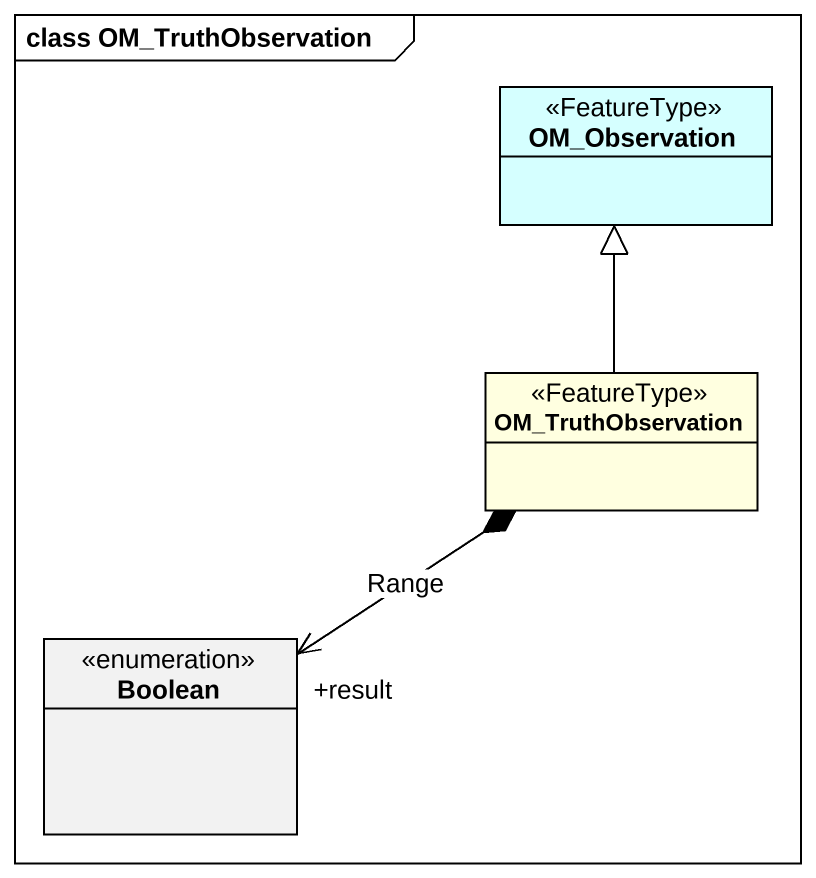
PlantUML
@startuml
mainframe class OM_TruthObservation
hide circle
hide empty members
class OM_Observation <<FeatureType>> #D5FFFF
class OM_TruthObservation <<FeatureType>> #FFFFE0
enum Boolean
OM_TruthObservation -up-|> OM_Observation
Boolean "+result" <-up-* OM_TruthObservation : Range
@enduml
